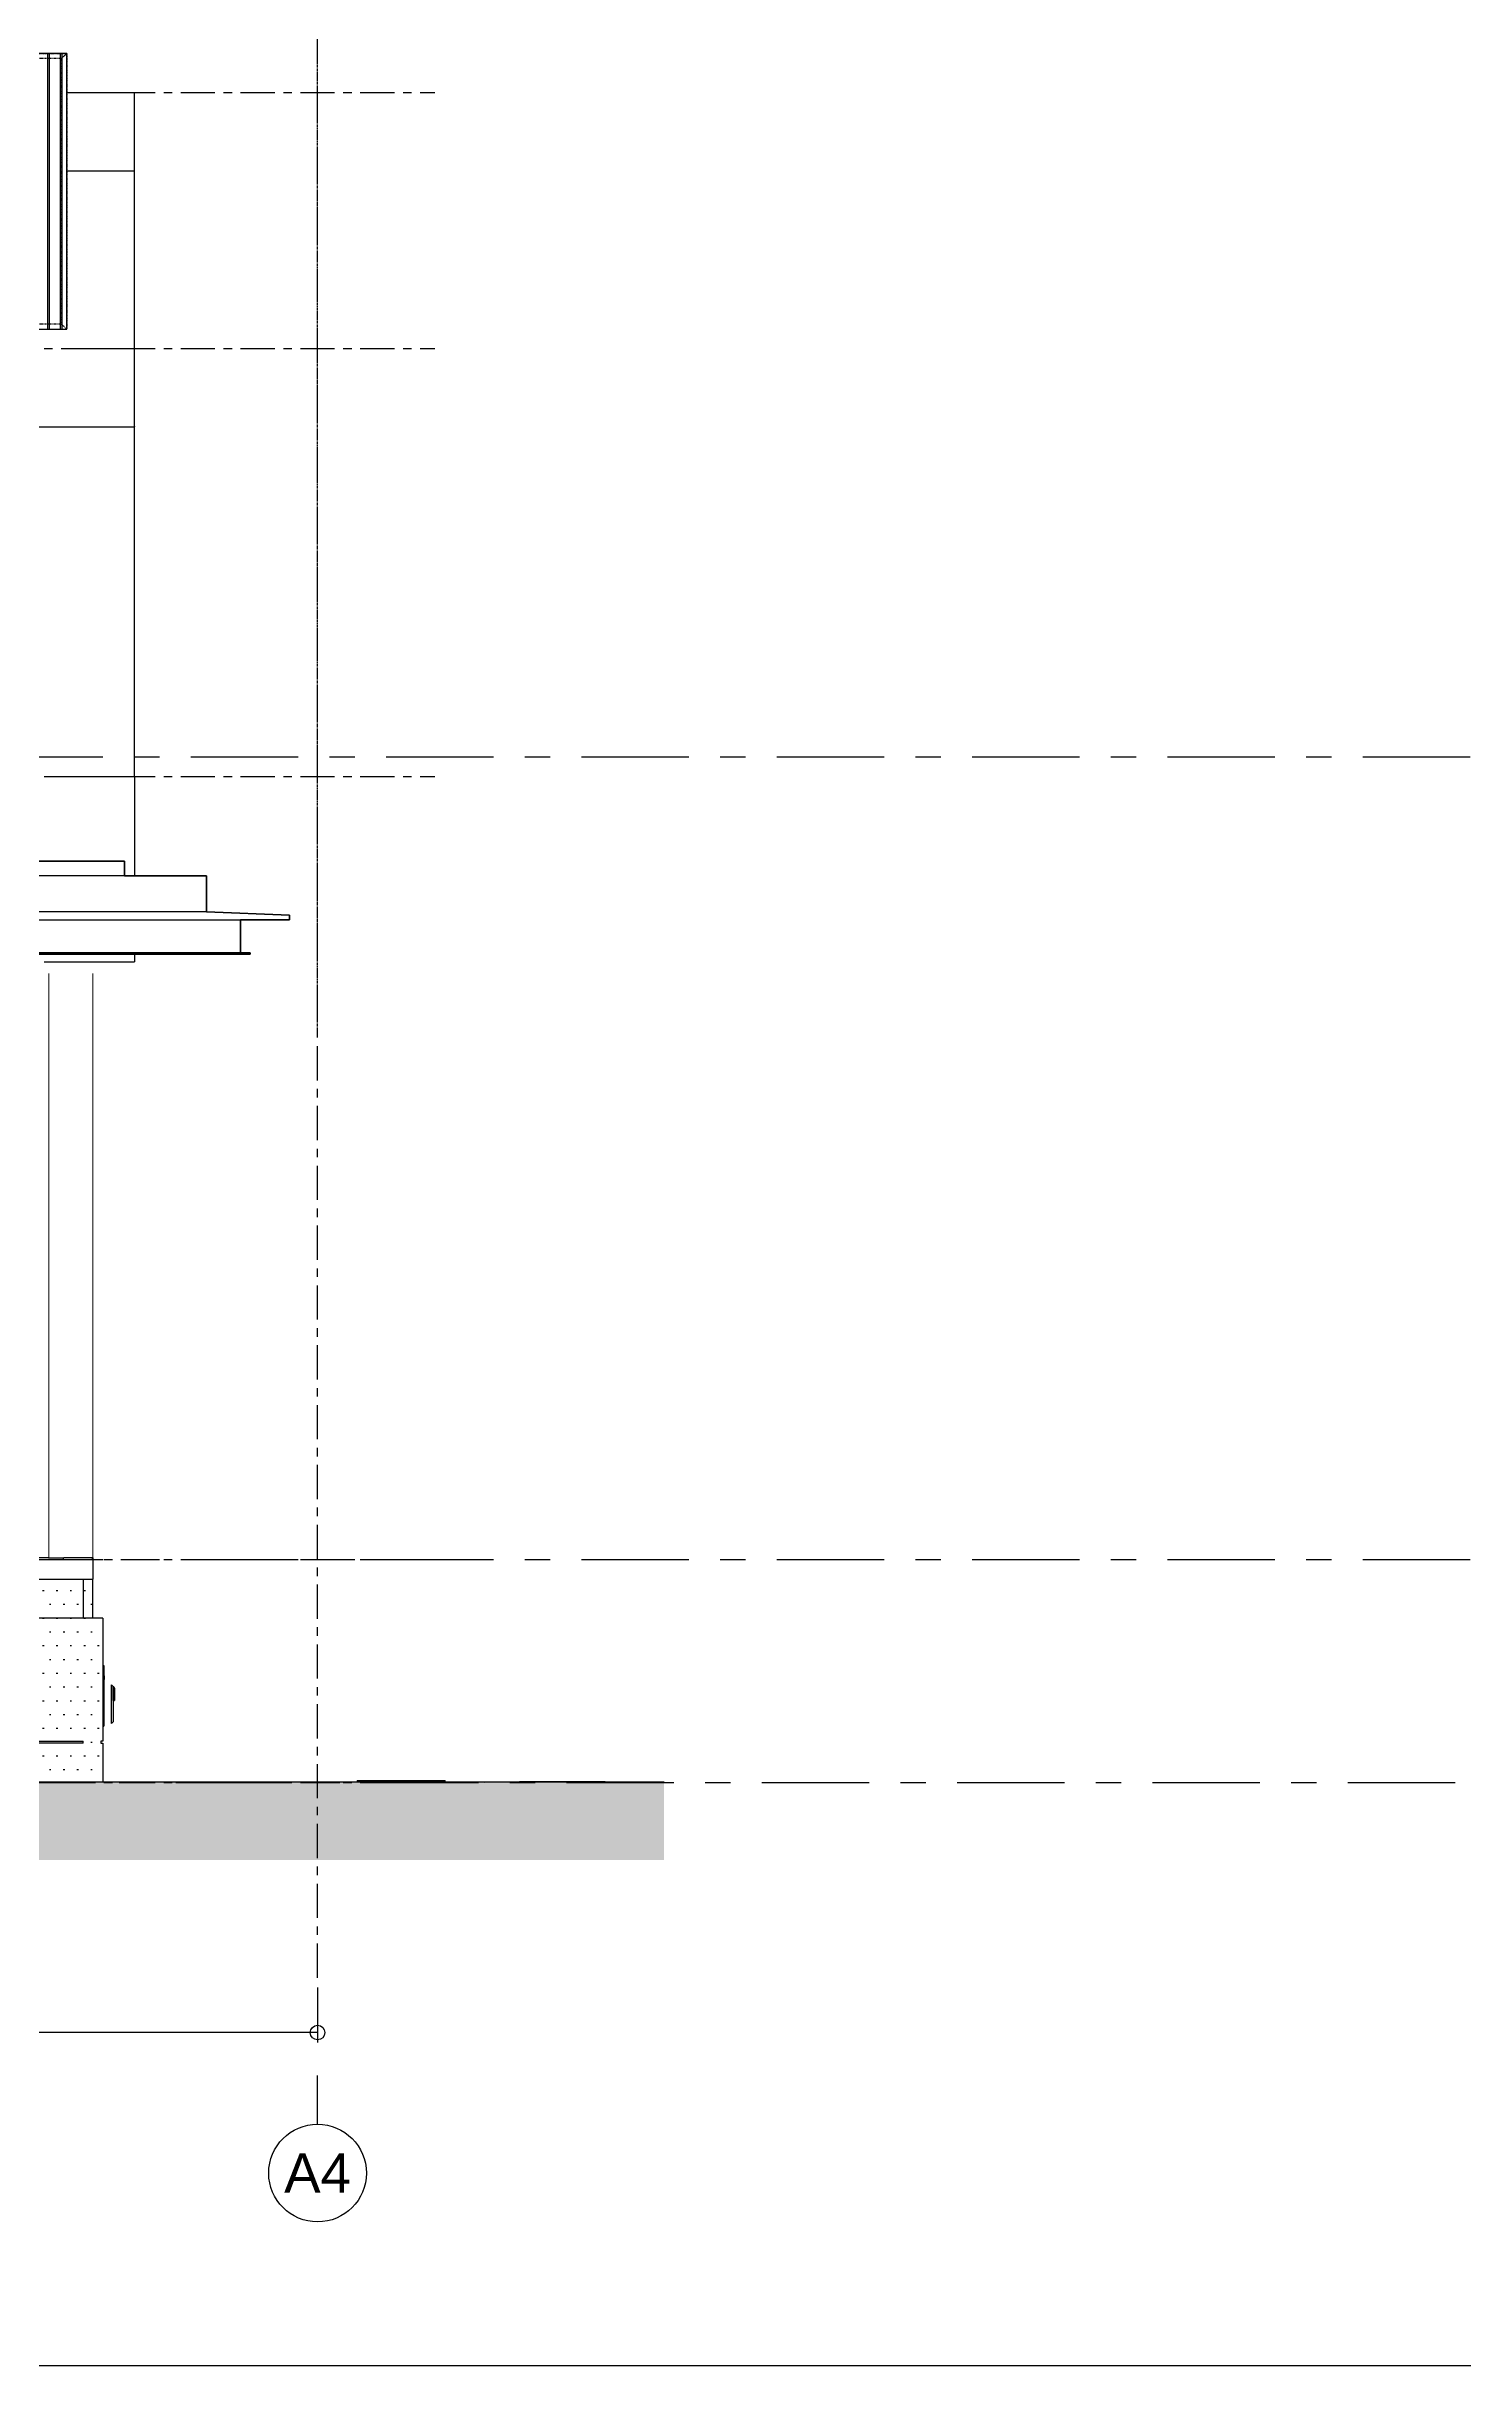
# Model space of a CAD drawing. Header units: millimetres. Extents: x 663313 to 1226001, y 1431724 to 1620898.
# Drawn here: x 813269 to 820524, y 1505819 to 1517692 of the extents above; entities that cross this region are included whole.
import ezdxf
from ezdxf.enums import TextEntityAlignment as Align

# ---------------------------------------------------------------- set-up
doc = ezdxf.new("R2010")
doc.units = ezdxf.units.MM
doc.set_wipeout_variables(frame=1)
for name, pattern in [('CENTER', [50.8, 31.75, -6.35, 6.35, -6.35]), ('DPA_Grid _ Level 100', [1000, 550, -160, 130, -160]), ('Grid Line', [22.225, 12.7, -3.175, 3.175, -3.175]), ('TA_GL_000.70000', [1.925, 0.7, -0.175, 0.175, -0.175, 0.7]), ('TA_HL_001.00000', [6.5, 3.55, -2.95])]:
    doc.linetypes.add(name, pattern=pattern)
doc.layers.add('000 - 0_HIDE_OBJ_FRAMING_DEF_SUB', color=7, linetype='Continuous', plot=False)
for name, color, linetype in [('000 - 0_SYM_DWG_GRID-BUBBLE_MAIN_COLOR_6', 7, 'Continuous'), ('000 - 0_SYM_DWG_GRIDLINE_MAIN_COLOR_251', 7, 'Continuous'), ('000 - 0_SYM_DWG_GROUND_MAIN_COLOR_40', 7, 'Continuous'), ('000 - 0_SYM_DWG_SLOPE-SYM_TEXT_COLOR_3', 7, 'Continuous'), ('000 - CONCRETE_COL_HATCH_', 7, 'Continuous'), ('000 - CONCRETE_COL_WIPEOUT_', 7, 'Continuous'), ('000 - CONCRETE_EX_BUILDING_MAIN_COLOR_1', 7, 'Continuous'), ('000 - CONCRETE_EX_BUILDING_MAIN_COLOR_3', 7, 'Continuous'), ('000 - D I M', 7, 'Continuous'), ('000 - GRID', 7, 'CENTER'), ('010 - ASPG_EXTR_MAIN_COLOR_2', 7, 'Continuous'), ('010 - ASPG_EXTR_WIPEOUT_', 7, 'Continuous'), ('010 - ASPG_FRAMING_MAIN_COLOR_1', 7, 'Continuous'), ('010 - ASPG_FRAMING_SUB_COLOR_2', 7, 'Continuous'), ('_PP-Dim', 7, 'Continuous'), ('A-canopy', 7, 'Continuous')]:
    doc.layers.add(name, color=color, linetype=linetype)
doc.styles.add('Arial', font='arial.ttf')
doc.styles.add('Arial_2', font='arial.ttf', dxfattribs={"height": 300})
doc.styles.add('FAMELINE_FOR_CKST', font='arial.ttf')
doc.styles.add('TA', font='', dxfattribs={"height": 4.5})
doc.styles.get('TA').set_extended_font_data('Cordia New')
doc.dimstyles.new('Dim - 40 - End', dxfattribs={"dimscale": 0.04, "dimtxt": 3, "dimasz": 1, "dimexe": 0, "dimexo": 2.5, "dimgap": 1.5, "dimtad": 1, "dimdec": 0, "dimlfac": 1000, "dimzin": 1, "dimdsep": 46, "dimtxsty": 'Arial', "dimblk": 'END', "dimcen": 0.09, "dimclrd": 7, "dimclre": 7, "dimclrt": 7, "dimadec": 0, "dimazin": 0, "dimtfac": 1, "dimtdec": 0, "dimtix": 1, "dimtofl": 0, "dimtmove": 2, "dimatfit": 3, "dimfxl": 1, "dimtfill": 1, "dimtfillclr": 256, "dimtolj": 1, "dimtzin": 0, "dimarcsym": 0})
doc.dimstyles.new('DPA-DIM-3_0_C-T_1', dxfattribs={"dimscale": 304.8, "dimtxt": 1.004192, "dimasz": 0.492126, "dimexe": 0.656168, "dimexo": 0.0625, "dimgap": 0.164042, "dimtad": 0, "dimjust": 2, "dimdec": 0, "dimlfac": 304.8, "dimzin": 0, "dimdsep": 46, "dimtxsty": 'Arial_2', "dimblk1": 'DOTBLANK', "dimblk2": 'OBLIQUE', "dimsah": 1, "dimcen": 0.09, "dimdle": 0.656168, "dimclrd": 7, "dimclre": 7, "dimclrt": 7, "dimadec": 8, "dimazin": 0, "dimtfac": 1, "dimtdec": 4, "dimtix": 1, "dimtmove": 2, "dimatfit": 3, "dimfxl": 0.004306, "dimfxlon": 1, "dimtvp": 1, "dimtolj": 1, "dimtzin": 0, "dimarcsym": 2})
doc.dimstyles.new('FAMELINE-CKST_C-C', dxfattribs={"dimtxt": 0.3, "dimasz": 0.15, "dimexe": 0.1, "dimexo": 0.1, "dimgap": 0.05, "dimtad": 1, "dimzin": 0, "dimdsep": 46, "dimtxsty": 'FAMELINE_FOR_CKST', "dimblk": 'ORIGIN', "dimblk1": 'ORIGIN', "dimblk2": 'ORIGIN', "dimsah": 1, "dimcen": 0.1, "dimdle": 0.1, "dimclrd": 7, "dimclre": 7, "dimclrt": 7, "dimadec": 0, "dimazin": 0, "dimtfac": 1, "dimtix": 1, "dimtmove": 2, "dimatfit": 3, "dimfxl": 1, "dimtolj": 1, "dimtzin": 0, "dimlwd": -1, "dimlwe": -1, "dimarcsym": 0})
pattern_1 = [(45, (1797600.97, 0), (-112.2532, 112.2532), []), (135, (1797600.97, 0), (-336.7596, 112.2532), [396.875, -238.125])]
pattern_2 = [(0, (422.16, 1e-10), (35.282, 70.564), [7.823, -62.741])]

# ---------------------------------------------------------------- blocks, each defined once
blk = doc.blocks.new('A$Cbc3bdfda')
at = {"layer": 'Defpoints', "color": 7}
blk.add_lwpolyline([(0, -400), (775, -400), (775, 0), (0, 0)], close=True, dxfattribs=at)
blk = doc.blocks.new('*U4806')
at = {"layer": '000 - 0_SYM_DWG_GRIDLINE_MAIN_COLOR_251', "color": 7, "linetype": 'ByBlock', "ltscale": 5}
blk.add_line((12, 0), (-308, 0), dxfattribs=at)
at = {"layer": '000 - 0_SYM_DWG_GRIDLINE_MAIN_COLOR_251', "color": 7}
blk.add_point((-296, 0), dxfattribs=at)
at = {"color": 7, "style": 'TA', "flags": 1}
blk.add_attdef('LOCATION', (6, -6), '', height=4.5, rotation=270, dxfattribs=at)
blk = doc.blocks.new('*U4807')
at = {"layer": '000 - 0_SYM_DWG_GRIDLINE_MAIN_COLOR_251', "color": 7, "linetype": 'ByBlock', "ltscale": 5}
blk.add_line((12, 0), (-308, 0), dxfattribs=at)
at = {"layer": '000 - 0_SYM_DWG_GRIDLINE_MAIN_COLOR_251', "color": 7}
blk.add_point((-296, 0), dxfattribs=at)
at = {"color": 7, "style": 'TA', "flags": 1}
blk.add_attdef('LOCATION', (6, -6), '', height=4.5, rotation=270, dxfattribs=at)
blk = doc.blocks.new('*U4808')
at = {"layer": '000 - 0_SYM_DWG_GRID-BUBBLE_MAIN_COLOR_6', "color": 7}
blk.add_line((35, 0), (30, 0), dxfattribs=at)
blk.add_circle((40, 0), 5, dxfattribs=at)
at = {"layer": '000 - 0_SYM_DWG_GRIDLINE_MAIN_COLOR_251', "color": 7, "linetype": 'ByBlock', "ltscale": 5}
blk.add_line((20, 0), (-215, 0), dxfattribs=at)
at = {"layer": '000 - 0_SYM_DWG_GRIDLINE_MAIN_COLOR_251', "color": 7}
for p in [(-195, 0), (0, 0)]:
    blk.add_point(p, dxfattribs=at)
at = {"color": 7, "style": 'TA', "flags": 1}
blk.add_attdef('LOCATION', (6, -6), '', height=4.5, rotation=270, dxfattribs=at)
at = {"layer": '000 - 0_SYM_DWG_SLOPE-SYM_TEXT_COLOR_3', "color": 7, "style": 'Arial'}
blk.add_attdef('GRID-HEAD', text='', height=4, rotation=90, dxfattribs=at).set_placement((40, 0), align=Align.MIDDLE_CENTER)
blk = doc.blocks.new('_Origin')
at = {"color": 7, "linetype": 'ByBlock', "lineweight": -2}
blk.add_line((0, 0), (-1, 0), dxfattribs=at)
blk.add_circle((0, 0), 0.5, dxfattribs=at)
blk = doc.blocks.new('*D4809')
at = {"layer": '000 - D I M', "color": 7, "transparency": 16777216}
for p, q in [((0, 100150), (0, 99869)), ((14800, 100150), (14800, 99869)), ((14725, 99919), (75, 99919))]:
    blk.add_line(p, q, dxfattribs=at)
at = {"layer": 'Defpoints', "color": 7, "transparency": 16777216}
for p in [(0, 100200), (14800, 100200), (0, 99919)]:
    blk.add_point(p, dxfattribs=at)
at = {"layer": '000 - D I M', "color": 7, "transparency": 16777216, "xscale": 75, "yscale": 75, "zscale": 75, "rotation": 180}
blk.add_blockref('_Origin', (0, 99919), dxfattribs=at)
at = {"layer": '000 - D I M', "color": 7, "transparency": 16777216, "xscale": 75, "yscale": 75, "zscale": 75}
blk.add_blockref('_Origin', (14800, 99919), dxfattribs=at)
at = {"layer": '000 - D I M', "color": 7, "transparency": 16777216, "insert": (7400, 100020), "char_height": 150, "attachment_point": 5, "style": 'FAMELINE_FOR_CKST'}
blk.add_mtext('\\A1;14800', dxfattribs=at)
blk = doc.blocks.new('END')
at = {"color": 7}
for p, q in [((2, 0), (-2, 0)), ((-1, -1), (1, 1)), ((0, 2), (0, -2))]:
    blk.add_line(p, q, dxfattribs=at)
blk = doc.blocks.new('*D4491')
at = {"layer": '000 - 0_HIDE_OBJ_FRAMING_DEF_SUB', "color": 7, "lineweight": -2, "transparency": 16777216}
for p, q in [((13100, 109850), (13863, 109850)), ((13863, 109450), (13863, 109850)), ((13100, 109450), (13863, 109450))]:
    blk.add_line(p, q, dxfattribs=at)
at = {"layer": 'Defpoints', "color": 7, "transparency": 16777216}
for p in [(13100, 109850), (13863, 109850), (13100, 109450)]:
    blk.add_point(p, dxfattribs=at)
at = {"layer": '000 - 0_HIDE_OBJ_FRAMING_DEF_SUB', "color": 7, "lineweight": -2, "transparency": 16777216, "xscale": 0.04, "yscale": 0.04, "zscale": 0.04}
for p, rotation in [((13863, 109850), 90), ((13863, 109450), 270)]:
    blk.add_blockref('END', p, dxfattribs=dict(at, rotation=rotation))
at = {"layer": '000 - 0_HIDE_OBJ_FRAMING_DEF_SUB', "color": 7, "transparency": 16777216, "insert": (13863, 109650), "char_height": 0.12, "attachment_point": 5, "rotation": 90, "style": 'Arial', "bg_fill": 3, "box_fill_scale": 1.1, "bg_fill_color": 256, "bg_fill_true_color": 13158600, "bg_fill_transparency": 0}
blk.add_mtext('\\A1;400000', dxfattribs=at)
blk = doc.blocks.new('*D4492')
at = {"layer": '000 - 0_HIDE_OBJ_FRAMING_DEF_SUB', "color": 7, "lineweight": -2, "transparency": 16777216}
for p, q in [((13400, 106350), (13863, 106350)), ((13863, 106350), (13863, 105400)), ((13400, 105400), (13863, 105400))]:
    blk.add_line(p, q, dxfattribs=at)
at = {"layer": 'Defpoints', "color": 7, "transparency": 16777216}
for p in [(13400, 106350), (13400, 105400), (13863, 105400)]:
    blk.add_point(p, dxfattribs=at)
at = {"layer": '000 - 0_HIDE_OBJ_FRAMING_DEF_SUB', "color": 7, "lineweight": -2, "transparency": 16777216, "xscale": 0.04, "yscale": 0.04, "zscale": 0.04}
for p, rotation in [((13863, 106350), 90), ((13863, 105400), 270)]:
    blk.add_blockref('END', p, dxfattribs=dict(at, rotation=rotation))
at = {"layer": '000 - 0_HIDE_OBJ_FRAMING_DEF_SUB', "color": 7, "transparency": 16777216, "insert": (13863, 105875), "char_height": 0.12, "attachment_point": 5, "rotation": 90, "style": 'Arial', "bg_fill": 3, "box_fill_scale": 1.1, "bg_fill_color": 256, "bg_fill_true_color": 13158600, "bg_fill_transparency": 0}
blk.add_mtext('\\A1;949568', dxfattribs=at)
blk = doc.blocks.new('2')
at = {"color": 7}
for p, q in [((1809459, 110000), (1810609, 110000)), ((1810609, 110050), (1810609, 108640)), ((1810609, 108690), (1809459, 108690))]:
    blk.add_line(p, q, dxfattribs=at)
blk.add_lwpolyline([(1809409, 110050), (1810659, 110050), (1810659, 108640), (1809409, 108640)], close=True, dxfattribs=at)
blk = doc.blocks.new('*D5190')
at = {"layer": '000 - 0_HIDE_OBJ_FRAMING_DEF_SUB', "color": 7, "lineweight": -2, "transparency": 16777216}
for p, q in [((13100, 108140), (13863, 108140)), ((13863, 106350), (13863, 108140)), ((13400, 106350), (13863, 106350))]:
    blk.add_line(p, q, dxfattribs=at)
at = {"layer": 'Defpoints', "color": 7, "transparency": 16777216}
for p in [(13100, 108140), (13863, 108140), (13400, 106350)]:
    blk.add_point(p, dxfattribs=at)
at = {"layer": '000 - 0_HIDE_OBJ_FRAMING_DEF_SUB', "color": 7, "lineweight": -2, "transparency": 16777216, "xscale": 0.04, "yscale": 0.04, "zscale": 0.04}
for p, rotation in [((13863, 108140), 90), ((13863, 106350), 270)]:
    blk.add_blockref('END', p, dxfattribs=dict(at, rotation=rotation))
at = {"layer": '000 - 0_HIDE_OBJ_FRAMING_DEF_SUB', "color": 7, "transparency": 16777216, "insert": (13863, 107245), "char_height": 0.12, "attachment_point": 5, "rotation": 90, "style": 'Arial', "bg_fill": 3, "box_fill_scale": 1.1, "bg_fill_color": 256, "bg_fill_true_color": 13158600, "bg_fill_transparency": 0}
blk.add_mtext('\\A1;1790432', dxfattribs=at)
blk = doc.blocks.new('*D5182')
at = {"layer": '000 - 0_HIDE_OBJ_FRAMING_DEF_SUB', "color": 7, "lineweight": -2, "transparency": 16777216}
for p, q in [((13565, 109450), (13863, 109450)), ((13863, 108540), (13863, 109450)), ((13565, 108540), (13863, 108540))]:
    blk.add_line(p, q, dxfattribs=at)
at = {"layer": 'Defpoints', "color": 7, "transparency": 16777216}
for p in [(13564, 109450), (13863, 109450), (13564, 108540)]:
    blk.add_point(p, dxfattribs=at)
at = {"layer": '000 - 0_HIDE_OBJ_FRAMING_DEF_SUB', "color": 7, "lineweight": -2, "transparency": 16777216, "xscale": 0.04, "yscale": 0.04, "zscale": 0.04}
for p, rotation in [((13863, 109450), 90), ((13863, 108540), 270)]:
    blk.add_blockref('END', p, dxfattribs=dict(at, rotation=rotation))
at = {"layer": '000 - 0_HIDE_OBJ_FRAMING_DEF_SUB', "color": 7, "transparency": 16777216, "insert": (13863, 108995), "char_height": 0.12, "attachment_point": 5, "rotation": 90, "style": 'Arial', "bg_fill": 3, "box_fill_scale": 1.1, "bg_fill_color": 256, "bg_fill_true_color": 13158600, "bg_fill_transparency": 0}
blk.add_mtext('\\A1;910000', dxfattribs=at)
blk = doc.blocks.new('*D5183')
at = {"layer": '000 - 0_HIDE_OBJ_FRAMING_DEF_SUB', "color": 7, "lineweight": -2, "transparency": 16777216}
for p, q in [((13614, 108540), (13863, 108540)), ((13863, 108140), (13863, 108540)), ((13614, 108140), (13863, 108140))]:
    blk.add_line(p, q, dxfattribs=at)
at = {"layer": 'Defpoints', "color": 7, "transparency": 16777216}
for p in [(13614, 108540), (13863, 108540), (13614, 108140)]:
    blk.add_point(p, dxfattribs=at)
at = {"layer": '000 - 0_HIDE_OBJ_FRAMING_DEF_SUB', "color": 7, "lineweight": -2, "transparency": 16777216, "xscale": 0.04, "yscale": 0.04, "zscale": 0.04}
for p, rotation in [((13863, 108540), 90), ((13863, 108140), 270)]:
    blk.add_blockref('END', p, dxfattribs=dict(at, rotation=rotation))
at = {"layer": '000 - 0_HIDE_OBJ_FRAMING_DEF_SUB', "color": 7, "transparency": 16777216, "insert": (13863, 108340), "char_height": 0.12, "attachment_point": 5, "rotation": 90, "style": 'Arial', "bg_fill": 3, "box_fill_scale": 1.1, "bg_fill_color": 256, "bg_fill_true_color": 13158600, "bg_fill_transparency": 0}
blk.add_mtext('\\A1;400000', dxfattribs=at)
blk = doc.blocks.new('DPA_Curved type A 1 - Curved Type A-23228978-ENT 4 ELE-1 sheet')
at = {"layer": '000 - CONCRETE_EX_BUILDING_MAIN_COLOR_1', "color": 7}
blk.add_line((1810829, 102350), (1810829, 102340), dxfattribs=at)
blk = doc.blocks.new('DPA_GM-Manhole Cover Type 2 - 900x900-13748727-ENT 4 ELE-1 sheet')
at = {"layer": '000 - CONCRETE_EX_BUILDING_MAIN_COLOR_1'}
h = blk.add_hatch(dxfattribs=at)
h.set_pattern_fill('FP_1', style=0, pattern_type=2)
h.set_pattern_definition(pattern_1)
h.paths.add_polyline_path([(1812884, 101200), (1812987, 101200), (1812987, 101202), (1812557, 101202), (1812557, 101200), (1812727, 101200)])
at = {"layer": '000 - CONCRETE_EX_BUILDING_MAIN_COLOR_1', "lineweight": 9}
h = blk.add_hatch(dxfattribs=at)
h.set_pattern_fill('FP_1', style=0, pattern_type=2)
h.set_pattern_definition(pattern_1)
h.paths.add_polyline_path([(1813229, 101200), (1813437, 101200), (1813436, 101202), (1813007, 101202), (1813007, 101200), (1813227, 101200)])
at = {"layer": '000 - CONCRETE_EX_BUILDING_MAIN_COLOR_1', "color": 7}
for p, q in [((1812557, 101202), (1812987, 101202)), ((1812557, 101202), (1812557, 101200)), ((1812987, 101202), (1812987, 101200)), ((1813007, 101202), (1813437, 101202)), ((1813007, 101202), (1813007, 101200)), ((1813437, 101202), (1813437, 101200))]:
    blk.add_line(p, q, dxfattribs=at)
blk = doc.blocks.new('Enrance Curtain Wall Panel Edge 4_3000 - Enrance Curtain Wall Panel Edge 4_3000-13149860-ENT 4 ELE-1 sheet')
at = {"layer": '000 - CONCRETE_EX_BUILDING_MAIN_COLOR_1', "color": 7, "lineweight": 9}
for p, q in [((1810829, 103840), (1810829, 105340)), ((1810829, 102350), (1810829, 103840))]:
    blk.add_line(p, q, dxfattribs=at)
at = {"layer": '000 - CONCRETE_EX_BUILDING_MAIN_COLOR_1', "color": 7}
for p, q in [((1810827, 102350), (1810680, 102350)), ((1810826, 102340), (1810826, 102350)), ((1810829, 102350), (1810827, 102350))]:
    blk.add_line(p, q, dxfattribs=at)
blk = doc.blocks.new('Entrance Portal Rugby shape_Rolling shutter800 Corner - Entrance Portal Rugby shape_Rolling shutter800 Corner-17485659-ENT 4 ELE-1 sheet')
at = {"layer": '000 - CONCRETE_EX_BUILDING_MAIN_COLOR_1', "color": 7, "lineweight": 9}
for p, q in [((1810204, 105340), (1810204, 103125)), ((1810227, 105340), (1810227, 103125)), ((1810228, 105340), (1810228, 103125)), ((1810279, 103125), (1810279, 105340)), ((1810289, 105340), (1810289, 103125)), ((1810394, 102350), (1810394, 105340)), ((1810414, 105340), (1810414, 102350)), ((1810519, 102350), (1810519, 105340)), ((1810529, 105340), (1810529, 102350)), ((1810604, 102350), (1810604, 105340)), ((1810204, 104846), (1810204, 103125)), ((1810204, 103105), (1810204, 102875)), ((1810204, 103105), (1810204, 102875)), ((1810227, 103105), (1810227, 102875)), ((1810228, 103105), (1810228, 102875)), ((1810204, 102855), (1810204, 102711)), ((1810204, 102855), (1810204, 102711)), ((1810227, 102855), (1810227, 102711)), ((1810228, 102855), (1810228, 102711)), ((1810204, 102691), (1810204, 102461)), ((1810204, 102691), (1810204, 102461)), ((1810227, 102692), (1810227, 102461)), ((1810228, 102692), (1810228, 102461)), ((1810204, 102441), (1810204, 102350)), ((1810204, 102441), (1810204, 102350)), ((1810227, 102442), (1810227, 102350)), ((1810228, 102442), (1810228, 102350))]:
    blk.add_line(p, q, dxfattribs=at)
at = {"layer": '000 - CONCRETE_EX_BUILDING_MAIN_COLOR_1', "color": 7}
for p, q in [((1810216, 103125), (1810216, 105340)), ((1810205, 103125), (1810205, 104846)), ((1810205, 102875), (1810205, 103105)), ((1810216, 102875), (1810216, 103105)), ((1810205, 102711), (1810205, 102855)), ((1810216, 102711), (1810216, 102855)), ((1810205, 102461), (1810205, 102691)), ((1810216, 102461), (1810216, 102691)), ((1810204, 102350), (1810205, 102350)), ((1810213, 102350), (1810204, 102350)), ((1810205, 102350), (1810204, 102350)), ((1810205, 102350), (1810205, 102441)), ((1810216, 102350), (1810213, 102350)), ((1810216, 102350), (1810216, 102441)), ((1810226, 102350), (1810216, 102350)), ((1810228, 102350), (1810227, 102350)), ((1810254, 102350), (1810228, 102350)), ((1810228, 102350), (1810228, 102350)), ((1810228, 102350), (1810228, 102350)), ((1810392, 102350), (1810304, 102350)), ((1810394, 102350), (1810392, 102350)), ((1810396, 102350), (1810394, 102350)), ((1810412, 102350), (1810396, 102350)), ((1810414, 102350), (1810412, 102350)), ((1810416, 102350), (1810414, 102350)), ((1810516, 102350), (1810416, 102350)), ((1810519, 102350), (1810516, 102350)), ((1810529, 102350), (1810519, 102350)), ((1810532, 102350), (1810529, 102350)), ((1810537, 102350), (1810532, 102350)), ((1810539, 102350), (1810537, 102350)), ((1810604, 102350), (1810539, 102350)), ((1810602, 102350), (1810604, 102350))]:
    blk.add_line(p, q, dxfattribs=at)
blk = doc.blocks.new('DPA_LIGHTING_WALL MOUNT_WLL711_A - PASITO_Asymmetrical 150_x90_-V11-ENT 4 ELE-1 sheet')
at = {"layer": '000 - CONCRETE_EX_BUILDING_MAIN_COLOR_3', "color": 7}
for p, q in [((1810879, 101700), (1810884, 101700)), ((1810884, 101700), (1810884, 101500)), ((1810924, 101501), (1810924, 101699)), ((1810932, 101690), (1810924, 101699)), ((1810932, 101690), (1810932, 101510)), ((1810932, 101690), (1810939, 101681)), ((1810932, 101619), (1810932, 101690)), ((1810939, 101681), (1810939, 101619)), ((1810932, 101619), (1810939, 101619)), ((1810879, 101500), (1810884, 101500)), ((1810924, 101501), (1810932, 101510))]:
    blk.add_line(p, q, dxfattribs=at)
blk = doc.blocks.new('ACM_Handhole - ACM_Handhole-V17-ENT 4 ELE-1 sheet')
at = {"layer": '000 - CONCRETE_EX_BUILDING_MAIN_COLOR_1', "color": 7}
for p, q in [((1812182, 101210), (1812632, 101210)), ((1812182, 101210), (1812182, 101200)), ((1812632, 101202), (1812632, 101210))]:
    blk.add_line(p, q, dxfattribs=at)
blk = doc.blocks.new('DPA_GM-Drainage Gutter_Landscape - 550Wx500D-24063838-ENT 4 ELE-1 sheet')
at = {"layer": '000 - CONCRETE_EX_BUILDING_MAIN_COLOR_1', "color": 7}
for p, q in [((1813012, 101205), (1813013, 101205)), ((1813012, 101202), (1813012, 101205)), ((1813012, 101205), (1813012, 101205)), ((1813013, 101205), (1813014, 101205)), ((1813013, 101202), (1813013, 101205)), ((1813014, 101205), (1813015, 101205)), ((1813014, 101202), (1813014, 101205)), ((1813015, 101205), (1813016, 101205)), ((1813015, 101202), (1813015, 101205)), ((1813016, 101205), (1813017, 101205)), ((1813016, 101202), (1813016, 101205)), ((1813017, 101205), (1813018, 101205)), ((1813017, 101202), (1813017, 101205)), ((1813017, 101205), (1813017, 101205)), ((1813017, 101202), (1813017, 101205)), ((1813018, 101205), (1813019, 101205)), ((1813018, 101202), (1813018, 101205)), ((1813019, 101205), (1813020, 101205)), ((1813019, 101202), (1813019, 101205)), ((1813020, 101205), (1813021, 101205)), ((1813020, 101202), (1813020, 101205)), ((1813021, 101205), (1813022, 101205)), ((1813021, 101202), (1813021, 101205)), ((1813022, 101205), (1813023, 101205)), ((1813022, 101202), (1813022, 101205)), ((1813022, 101205), (1813022, 101205)), ((1813022, 101202), (1813022, 101205)), ((1813023, 101205), (1813024, 101205)), ((1813023, 101202), (1813023, 101205)), ((1813024, 101205), (1813025, 101205)), ((1813024, 101202), (1813024, 101205)), ((1813025, 101205), (1813026, 101205)), ((1813025, 101202), (1813025, 101205)), ((1813026, 101205), (1813027, 101205)), ((1813026, 101202), (1813026, 101205)), ((1813027, 101205), (1813028, 101205)), ((1813027, 101202), (1813027, 101205)), ((1813027, 101205), (1813027, 101205)), ((1813027, 101202), (1813027, 101205)), ((1813028, 101205), (1813029, 101205)), ((1813028, 101202), (1813028, 101205)), ((1813029, 101205), (1813030, 101205)), ((1813029, 101202), (1813029, 101205)), ((1813030, 101205), (1813031, 101205)), ((1813030, 101202), (1813030, 101205)), ((1813031, 101205), (1813032, 101205)), ((1813031, 101202), (1813031, 101205)), ((1813032, 101205), (1813033, 101205)), ((1813032, 101202), (1813032, 101205)), ((1813032, 101205), (1813032, 101205)), ((1813032, 101202), (1813032, 101205)), ((1813033, 101205), (1813034, 101205)), ((1813033, 101202), (1813033, 101205)), ((1813034, 101205), (1813035, 101205)), ((1813034, 101202), (1813034, 101205)), ((1813035, 101205), (1813036, 101205)), ((1813035, 101202), (1813035, 101205)), ((1813036, 101205), (1813037, 101205)), ((1813036, 101202), (1813036, 101205)), ((1813037, 101205), (1813038, 101205)), ((1813037, 101202), (1813037, 101205)), ((1813037, 101205), (1813037, 101205)), ((1813037, 101202), (1813037, 101205)), ((1813038, 101205), (1813039, 101205)), ((1813038, 101202), (1813038, 101205)), ((1813039, 101205), (1813040, 101205)), ((1813039, 101202), (1813039, 101205)), ((1813040, 101205), (1813041, 101205)), ((1813040, 101202), (1813040, 101205)), ((1813041, 101205), (1813042, 101205)), ((1813041, 101202), (1813041, 101205)), ((1813042, 101205), (1813043, 101205)), ((1813042, 101202), (1813042, 101205)), ((1813042, 101205), (1813042, 101205)), ((1813042, 101202), (1813042, 101205)), ((1813043, 101205), (1813044, 101205)), ((1813043, 101202), (1813043, 101205)), ((1813044, 101205), (1813045, 101205)), ((1813044, 101202), (1813044, 101205)), ((1813045, 101205), (1813046, 101205)), ((1813045, 101202), (1813045, 101205)), ((1813046, 101205), (1813047, 101205)), ((1813046, 101202), (1813046, 101205)), ((1813047, 101205), (1813048, 101205)), ((1813047, 101202), (1813047, 101205)), ((1813047, 101205), (1813047, 101205)), ((1813047, 101202), (1813047, 101205)), ((1813048, 101205), (1813049, 101205)), ((1813048, 101202), (1813048, 101205)), ((1813049, 101205), (1813050, 101205)), ((1813049, 101202), (1813049, 101205)), ((1813050, 101205), (1813051, 101205)), ((1813050, 101202), (1813050, 101205)), ((1813051, 101205), (1813052, 101205)), ((1813051, 101202), (1813051, 101205)), ((1813052, 101205), (1813053, 101205)), ((1813052, 101202), (1813052, 101205)), ((1813052, 101205), (1813052, 101205)), ((1813052, 101202), (1813052, 101205)), ((1813053, 101205), (1813054, 101205)), ((1813053, 101202), (1813053, 101205)), ((1813054, 101205), (1813055, 101205)), ((1813054, 101202), (1813054, 101205)), ((1813055, 101205), (1813056, 101205)), ((1813055, 101202), (1813055, 101205)), ((1813056, 101205), (1813451, 101205)), ((1813056, 101202), (1813056, 101205)), ((1813451, 101205), (1813451, 101200))]:
    blk.add_line(p, q, dxfattribs=at)
blk = doc.blocks.new('ACM_TEST BOX - test box-23806139-ENT 4 ELE-1 sheet')
at = {"layer": '000 - CONCRETE_EX_BUILDING_MAIN_COLOR_3', "color": 7}
for p, q in [((1810879, 101798), (1810884, 101798)), ((1810884, 101798), (1810884, 101700)), ((1810884, 101747), (1810886, 101747)), ((1810884, 101747), (1810886, 101747)), ((1810884, 101746), (1810886, 101746)), ((1810884, 101746), (1810886, 101746)), ((1810884, 101744), (1810886, 101744)), ((1810884, 101744), (1810886, 101744)), ((1810886, 101727), (1810884, 101727)), ((1810884, 101726), (1810886, 101726)), ((1810884, 101726), (1810886, 101726)), ((1810886, 101646), (1810884, 101646)), ((1810886, 101644), (1810884, 101644)), ((1810886, 101638), (1810884, 101638)), ((1810884, 101637), (1810886, 101637)), ((1810884, 101631), (1810886, 101631)), ((1810886, 101746), (1810886, 101744)), ((1810886, 101746), (1810886, 101744)), ((1810886, 101744), (1810886, 101727)), ((1810886, 101638), (1810886, 101638)), ((1810886, 101638), (1810886, 101638)), ((1810886, 101638), (1810886, 101638)), ((1810886, 101638), (1810886, 101638)), ((1810886, 101638), (1810886, 101638)), ((1810886, 101638), (1810886, 101638)), ((1810886, 101638), (1810886, 101637)), ((1810884, 101629), (1810886, 101629)), ((1810879, 101488), (1810884, 101488)), ((1810884, 101500), (1810884, 101488))]:
    blk.add_line(p, q, dxfattribs=at)
blk = doc.blocks.new('ACM_TEST BOX - test box-V18-ENT 4 ELE-1 sheet')
at = {"layer": '000 - CONCRETE_EX_BUILDING_MAIN_COLOR_3', "color": 7}
for p, q in [((1810884, 101726), (1810886, 101726)), ((1810884, 101726), (1810886, 101726)), ((1810886, 101646), (1810884, 101646)), ((1810886, 101644), (1810884, 101644)), ((1810886, 101638), (1810884, 101638)), ((1810884, 101637), (1810886, 101637)), ((1810884, 101631), (1810886, 101631)), ((1810886, 101638), (1810886, 101638)), ((1810886, 101638), (1810886, 101638)), ((1810886, 101638), (1810886, 101638)), ((1810886, 101638), (1810886, 101638)), ((1810886, 101638), (1810886, 101638)), ((1810886, 101638), (1810886, 101638)), ((1810886, 101638), (1810886, 101637)), ((1810884, 101629), (1810886, 101629))]:
    blk.add_line(p, q, dxfattribs=at)
blk = doc.blocks.new('DPA_Flood board Plan_Plate - DPA_Flood board Plan_Plate-V22-ENT 4 ELE-1 sheet')
at = {"layer": '000 - CONCRETE_EX_BUILDING_MAIN_COLOR_1', "color": 7}
for p in [(1810602, 102350), (1810679, 102340)]:
    blk.add_line(p, (1810679, 102350), dxfattribs=at)
blk = doc.blocks.new('*D4595')
at = {"layer": 'Defpoints', "color": 7, "transparency": 16777216}
for p in [(14800, 100552), (14800, 100411), (14800, 100411)]:
    blk.add_point(p, dxfattribs=at)
blk = doc.blocks.new('_DotBlank')
at = {"color": 7, "linetype": 'ByBlock', "lineweight": -2}
blk.add_line((-0.5, 0), (-1, 0), dxfattribs=at)
blk.add_circle((0, 0), 0.5, dxfattribs=at)
blk = doc.blocks.new('_None')
blk = doc.blocks.new('_Oblique')
at = {"color": 7, "linetype": 'ByBlock', "lineweight": -2}
blk.add_line((-0.5, -0.5), (0.5, 0.5), dxfattribs=at)
blk = doc.blocks.new('*U4593')
at = {"color": 7}
blk.add_wipeout([(0, -476), (6440, -476), (6440, -470), (6390, -470), (6390, -301), (6640, -301), (6640, -276), (6215, -260), (6215, -76), (5796, -76), (5796, 0), (0, 0)], dxfattribs=at).dxf.layer = 'A-canopy'
at = {"layer": 'A-canopy', "color": 7}
for p, q in [((5796, -76), (0, -76)), ((6215, -260), (0, -260)), ((0, -301), (6390, -301)), ((6390, -470), (0, -470))]:
    blk.add_line(p, q, dxfattribs=at)
for points in [[(0, 0), (5796, 0), (5796, -76), (6215, -76), (6215, -260), (6640, -276), (6640, -301), (6390, -301), (6390, -470), (6440, -470), (6440, -476), (0, -476)], [(0, -476), (6440, -476), (6440, -470), (6390, -470), (6390, -301), (6640, -301), (6640, -276), (6215, -260), (6215, -76), (5796, -76), (5796, 0), (0, 0)]]:
    blk.add_lwpolyline(points, dxfattribs=at)
blk = doc.blocks.new('*U4748')
at = {"color": 7}
blk.add_wipeout([(50, 0), (1287, 0), (1287, 1410), (50, 1410)], dxfattribs=at).dxf.layer = '010 - ASPG_EXTR_WIPEOUT_'
at = {"layer": '010 - ASPG_EXTR_MAIN_COLOR_2', "color": 7}
for points in [[(147, 0), (157, 0), (157, 1410), (147, 1410)], [(212, 0), (222, 0), (222, 1410), (212, 1410)], [(277, 0), (287, 0), (287, 1410), (277, 1410)], [(342, 0), (352, 0), (352, 1410), (342, 1410)], [(407, 0), (417, 0), (417, 1410), (407, 1410)], [(472, 0), (482, 0), (482, 1410), (472, 1410)], [(537, 0), (547, 0), (547, 1410), (537, 1410)], [(602, 0), (612, 0), (612, 1410), (602, 1410)], [(667, 0), (677, 0), (677, 1410), (667, 1410)], [(732, 0), (742, 0), (742, 1410), (732, 1410)], [(797, 0), (807, 0), (807, 1410), (797, 1410)], [(862, 0), (872, 0), (872, 1410), (862, 1410)], [(927, 0), (937, 0), (937, 1410), (927, 1410)], [(992, 0), (1002, 0), (1002, 1410), (992, 1410)], [(1057, 0), (1067, 0), (1067, 1410), (1057, 1410)], [(1122, 0), (1132, 0), (1132, 1410), (1122, 1410)], [(1187, 0), (1197, 0), (1197, 1410), (1187, 1410)], [(1252, 0), (1262, 0), (1262, 1410), (1252, 1410)]]:
    blk.add_lwpolyline(points, close=True, dxfattribs=at)
at = {"layer": '010 - ASPG_FRAMING_SUB_COLOR_2', "color": 7}
blk.add_lwpolyline([(50, 0), (1287, 0), (1287, 1410), (50, 1410)], close=True, dxfattribs=at)
at = {"color": 7}
blk.add_wipeout([(-50, 0), (50, 0), (50, 1410), (-50, 1410)], dxfattribs=at).dxf.layer = '010 - ASPG_EXTR_WIPEOUT_'
at = {"layer": '010 - ASPG_EXTR_MAIN_COLOR_2', "color": 7}
blk.add_lwpolyline([(82, 0), (92, 0), (92, 1410), (82, 1410)], close=True, dxfattribs=at)
at = {"layer": '010 - ASPG_FRAMING_MAIN_COLOR_1', "color": 7}
for points in [[(-50, 0), (-40, 0), (-40, 1410), (-50, 1410)], [(40, 0), (50, 0), (50, 1410), (40, 1410)]]:
    blk.add_lwpolyline(points, close=True, dxfattribs=at)
at = {"layer": '010 - ASPG_FRAMING_SUB_COLOR_2', "color": 7}
blk.add_lwpolyline([(-50, 0), (50, 0), (50, 1410), (-50, 1410)], close=True, dxfattribs=at)
blk = doc.blocks.new('*U4784')
at = {"layer": '010 - ASPG_FRAMING_MAIN_COLOR_1', "color": 7, "linetype": 'ByBlock'}
for points in [[(0, 0), (0, 1227), (25, 1197), (25, 30), (0, 0)], [(1410, 1227), (0, 1227), (25, 1197), (1385, 1197)], [(1410, 0), (1410, 1227), (1385, 1197), (1385, 30), (1410, 0)], [(25, 30), (1385, 30), (1410, 0), (0, 0), (25, 30)]]:
    blk.add_lwpolyline(points, close=True, dxfattribs=at)
blk = doc.blocks.new('*U5403')
at = {"layer": '000 - CONCRETE_COL_HATCH_'}
h = blk.add_hatch(dxfattribs=at)
h.set_pattern_fill('EARTH', scale=0.5, angle=45)
h.set_pattern_definition([(45, (883200, -850506.8257), (0, 4.4901280605), [3.175, -3.175]), (45, (883199.158, -850505.9838), (0, 4.4901280605), [3.175, -3.175]), (45, (883198.3162, -850505.142), (0, 4.4901280605), [3.175, -3.175]), (135, (883198.3162, -850504.5806), (-4.4901280605, 0), [3.175, -3.175]), (135, (883199.158, -850503.7387), (-4.4901280605, 0), [3.175, -3.175]), (135, (883200, -850502.8968), (-4.4901280605, 0), [3.175, -3.175])])
h.paths.add_polyline_path([(0, 0), (0, -400), (19200, -400), (19200, 0)])
blk = doc.blocks.new('W-1-PP18-ST_ENT4_REV00_20260602-143416_ELEVATION_1_DIMS')
at = {"layer": '000 - GRID', "color": 7, "linetype": 'TA_GL_000.70000', "xscale": 50, "yscale": 50, "zscale": 50, "rotation": 270}
blk.add_blockref('*U4808', (14800, 101200), dxfattribs=at).add_auto_attribs({'GRID-HEAD': 'A4'})
at = {"layer": '000 - GRID', "color": 7, "linetype": 'TA_GL_000.70000', "xscale": 50, "yscale": 50, "zscale": 50, "rotation": 180}
for name, p in [('*U4807', (0, 109850)), ('*U4807', (0, 108540)), ('*U4807', (0, 106350)), ('*U4807', (0, 102340)), ('*U4806', (0, 101200))]:
    blk.add_blockref(name, p, dxfattribs=at)
at = {"layer": '000 - D I M', "color": 7}
dim = blk.add_linear_dim(base=(0, 99918.8), p1=(14800, 100200), p2=(0, 100200), dimstyle='FAMELINE-CKST_C-C', override={"dimscale": 500, "dimdec": 0, "dimlfac": 1, "dimclrd": 7, "dimclre": 7, "dimclrt": 7}, dxfattribs=at)
dim.commit()
dim.dimension.update_dxf_attribs({"geometry": '*D4809', "text_midpoint": (7400, 100020.3)})
blk = doc.blocks.new('W-1-PP18-ST_ENT4_REV00_20260602-144432_ELEVATION_1_ST')
at = {"layer": '000 - 0_HIDE_OBJ_FRAMING_DEF_SUB', "color": 7, "linetype": 'Grid Line'}
blk.add_line((14800, 105025.8989), (14800, 111357.2718), dxfattribs=at)
at = {"layer": '000 - 0_HIDE_OBJ_FRAMING_DEF_SUB', "color": 7}
for base, p1, p2, picture, middle in [((13863.0052, 109850), (13099.9995, 109450), (13099.9995, 109850), '*D4491', (13862.884, 109650)), ((13863.0052, 105400), (13399.9994, 106349.5684), (13399.9994, 105400), '*D4492', (13862.884, 105874.7842))]:
    dim = blk.add_linear_dim(base=base, p1=p1, p2=p2, angle=90, dimstyle='Dim - 40 - End', override={"dimclrd": 7, "dimclre": 7, "dimclrt": 7}, dxfattribs=at)
    dim.commit()
    dim.dimension.update_dxf_attribs({"geometry": picture, "text_midpoint": middle})
at = {"color": 7}
blk.add_blockref('2', (-1797178.8102, 0), dxfattribs=at)
at = {"layer": '000 - 0_HIDE_OBJ_FRAMING_DEF_SUB', "color": 7}
dim = blk.add_linear_dim(base=(13863.0052, 109450), p1=(13564.4144, 108540), p2=(13564.4144, 109450), angle=90, dimstyle='Dim - 40 - End', override={"dimclrd": 7, "dimclre": 7, "dimclrt": 7}, dxfattribs=at)
dim.commit()
dim.dimension.update_dxf_attribs({"geometry": '*D5182', "text_midpoint": (13862.884, 108995)})
dim = blk.add_linear_dim(base=(13863.00525, 108140), p1=(13399.99945, 106349.56845), p2=(13099.99945, 108140), angle=90, dimstyle='Dim - 40 - End', override={"dimclrd": 7, "dimclre": 7, "dimclrt": 7}, dxfattribs=at)
dim.commit()
dim.dimension.update_dxf_attribs({"geometry": '*D5190', "text_midpoint": (13862.88394, 107244.78423)})
dim = blk.add_linear_dim(base=(13863.0052, 108540), p1=(13614.01, 108140), p2=(13614.01, 108540), angle=90, dimstyle='Dim - 40 - End', override={"dimclrd": 7, "dimclre": 7, "dimclrt": 7}, dxfattribs=at)
dim.commit()
dim.dimension.update_dxf_attribs({"geometry": '*D5183', "text_midpoint": (13862.884, 108340)})
blk = doc.blocks.new('W-1-PP18-ST_ENT4_REV00_20260602-144452_ELEVATION_1_EX')
at = {"layer": '000 - CONCRETE_EX_BUILDING_MAIN_COLOR_3'}
h = blk.add_hatch(dxfattribs=at)
h.set_pattern_fill('FP_6', style=0, pattern_type=2)
h.set_pattern_definition(pattern_2)
h.paths.add_polyline_path([(13600.2815, 102040), (13600.2815, 102240), (13300.2815, 102240), (13300.2815, 102040), (13342.9959, 102040)])
h = blk.add_hatch(dxfattribs=at)
h.set_pattern_fill('FP_6', style=0, pattern_type=2)
h.set_pattern_definition(pattern_2)
h.paths.add_polyline_path([(13600.2815, 102040), (13650.2815, 102040), (13650.2815, 102240), (13600.2815, 102240), (13600.2815, 102099.9667)])
h = blk.add_hatch(dxfattribs=at)
h.set_pattern_fill('FP_6', style=0, pattern_type=2)
h.set_pattern_definition(pattern_2)
h.paths.add_polyline_path([(13200.2815, 101200), (13600.2815, 101200), (13600.2815, 101400), (13200.2815, 101400)])
h.paths.add_polyline_path([(13342.9959, 101410), (13600.2815, 101410), (13600.2815, 102040), (13200.2815, 102040), (13200.2815, 101410)])
h = blk.add_hatch(dxfattribs=at)
h.set_pattern_fill('FP_6', style=0, pattern_type=2)
h.set_pattern_definition(pattern_2)
h.paths.add_polyline_path([(13658.0176, 101200), (13700.2815, 101200), (13700.2815, 101400), (13690.2815, 101400), (13690.2815, 101410), (13700.2815, 101410), (13700.2815, 102040), (13600.2815, 102040), (13600.2815, 101200)])
h = blk.add_hatch(dxfattribs=at)
h.set_pattern_fill('FP_14', style=0, pattern_type=2)
h.set_pattern_definition([(90, (14250.3, 101200), (-600, 4e-14), [])])
h.paths.add_polyline_path([(13658.0176, 101200), (13700.2815, 101200), (13700.2815, 101400), (13690.2815, 101400), (13690.2815, 101410), (13700.2815, 101410), (13700.2815, 102040), (13600.2815, 102040), (13600.2815, 101200)])
h = blk.add_hatch(dxfattribs=at)
h.set_pattern_fill('FP_8', style=0, pattern_type=2)
h.set_pattern_definition([(90, (13250.3, 101200), (-600, 4e-14), [])])
h.paths.add_polyline_path([(13600.2815, 101400), (13600.2815, 101410), (13210.2815, 101410), (13210.2815, 101400), (13342.9959, 101400)])
at = {"layer": '000 - 0_HIDE_OBJ_FRAMING_DEF_SUB', "color": 7, "linetype": 'DPA_Grid _ Level 100'}
for p, q in [((-3849.1978, 106450), (32047.7924, 106450)), ((-3849.1978, 102340), (32047.7924, 102340)), ((-9926.2782, 101200), (32047.7924, 101200))]:
    blk.add_line(p, q, dxfattribs=at)
at = {"layer": '000 - CONCRETE_EX_BUILDING_MAIN_COLOR_1', "color": 7}
blk.add_line((13125.2815, 102340), (13650.2815, 102340), dxfattribs=at)
at = {"layer": '000 - CONCRETE_EX_BUILDING_MAIN_COLOR_3', "color": 7}
for p, q in [((13125.2815, 102240), (13650.2815, 102240)), ((13600.2815, 102240), (13600.2815, 102040)), ((13650.2815, 102340), (13650.2815, 102240)), ((13650.2815, 102040), (13650.2815, 102240)), ((13700.2815, 102040), (13200.2815, 102040)), ((13700.2815, 102040), (13700.2815, 101410)), ((13200.2815, 101410), (13600.2815, 101410)), ((13600.2815, 101400), (13200.2815, 101400)), ((13600.2815, 101400), (13600.2815, 101410)), ((13690.2815, 101410), (13690.2815, 101400)), ((13700.2815, 101410), (13690.2815, 101410)), ((13690.2815, 101400), (13700.2815, 101400)), ((13700.2815, 101400), (13700.2815, 101200))]:
    blk.add_line(p, q, dxfattribs=at)
at = {"layer": '000 - CONCRETE_EX_BUILDING_MAIN_COLOR_1', "color": 7}
for name in ['Entrance Portal Rugby shape_Rolling shutter800 Corner - Entrance Portal Rugby shape_Rolling shutter800 Corner-17485659-ENT 4 ELE-1 sheet', 'Enrance Curtain Wall Panel Edge 4_3000 - Enrance Curtain Wall Panel Edge 4_3000-13149860-ENT 4 ELE-1 sheet', 'DPA_Flood board Plan_Plate - DPA_Flood board Plan_Plate-V22-ENT 4 ELE-1 sheet', 'DPA_Curved type A 1 - Curved Type A-23228978-ENT 4 ELE-1 sheet', 'ACM_Handhole - ACM_Handhole-V17-ENT 4 ELE-1 sheet', 'DPA_GM-Manhole Cover Type 2 - 900x900-13748727-ENT 4 ELE-1 sheet', 'DPA_GM-Drainage Gutter_Landscape - 550Wx500D-24063838-ENT 4 ELE-1 sheet']:
    blk.add_blockref(name, (-1797178.8102, 0), dxfattribs=at)
at = {"layer": '000 - CONCRETE_EX_BUILDING_MAIN_COLOR_3', "color": 7}
for name in ['ACM_TEST BOX - test box-23806139-ENT 4 ELE-1 sheet', 'DPA_LIGHTING_WALL MOUNT_WLL711_A - PASITO_Asymmetrical 150_x90_-V11-ENT 4 ELE-1 sheet', 'ACM_TEST BOX - test box-V18-ENT 4 ELE-1 sheet']:
    blk.add_blockref(name, (-1797178.8102, 0), dxfattribs=at)
at = {"layer": '000 - CONCRETE_EX_BUILDING_MAIN_COLOR_1', "color": 7}
dim = blk.add_linear_dim(base=(14800, 100552.2045), p1=(14800, 100410.7832), p2=(14800, 100410.7832), text=' ', dimstyle='DPA-DIM-3_0_C-T_1', override={"dimpost": '<>', "dimblk": 'None', "dimse1": 1, "dimse2": 1, "dimsd1": 1, "dimsd2": 1, "dimclrd": 7, "dimclre": 7, "dimclrt": 7, "dimfxl": 0}, dxfattribs=at)
dim.commit()
dim.dimension.update_dxf_attribs({"geometry": '*D4595', "text_midpoint": (14800, 100552.2045)})

msp = doc.modelspace()

# ---------------------------------------------------------------- linework, layer by layer
at = {"color": 7}
msp.add_line((797231.1781, 1508807.0012), (816431.1781, 1508807.0012), dxfattribs=at)

# ---------------------------------------------------------------- block references
msp.add_blockref('W-1-PP18-ST_ENT4_REV00_20260602-143416_ELEVATION_1_DIMS', (799856.9923, 1407605.0011), dxfattribs=at)
at = {"layer": '_PP-Dim', "color": 7, "xscale": 50, "yscale": 50, "zscale": 50}
msp.add_blockref('A$Cbc3bdfda', (787862.5634, 1525819.1136), dxfattribs=at)

# ---------------------------------------------------------------- next in the draw order: block references
at = {"color": 7}
msp.add_blockref('W-1-PP18-ST_ENT4_REV00_20260602-144432_ELEVATION_1_ST', (799856.9923, 1407605.0011), dxfattribs=at)

# ---------------------------------------------------------------- next in the draw order: block references
msp.add_blockref('W-1-PP18-ST_ENT4_REV00_20260602-144452_ELEVATION_1_EX', (799856.9923, 1407605.0011), dxfattribs=at)

# ---------------------------------------------------------------- next in the draw order: block references
for name, p in [('*U4748', (812086.9923, 1516245.0011)), ('*U4593', (807872.8495, 1513521.0011)), ('*U5403', (797231.1781, 1508807.0012))]:
    msp.add_blockref(name, p, dxfattribs=at)

# ---------------------------------------------------------------- next in the draw order: linework, layer by layer
at = {"layer": '000 - 0_SYM_DWG_GROUND_MAIN_COLOR_40', "color": 7}
msp.add_lwpolyline([(797231.1781, 1508807.0012), (816431.1781, 1508807.0012)], dxfattribs=at)

# ---------------------------------------------------------------- next in the draw order: block references
at = {"color": 7, "linetype": 'TA_HL_001.00000', "yscale": -1, "rotation": 90}
msp.add_blockref('*U4784', (812146.9923, 1516245.0011), dxfattribs=at)

doc.saveas('drawing.dxf')
